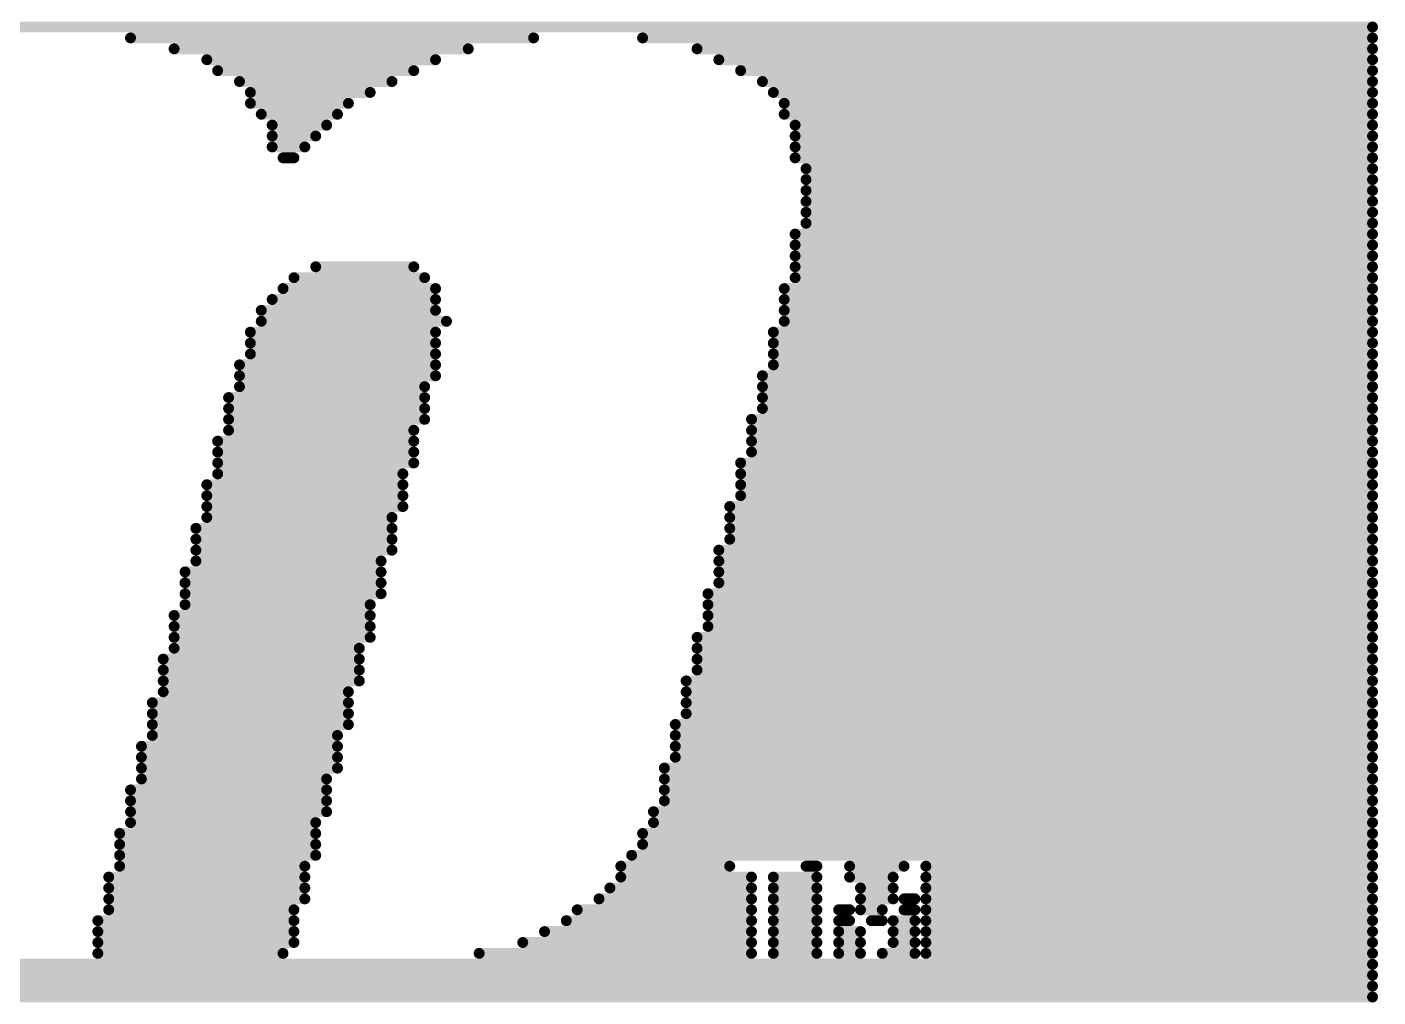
# Model space of a CAD drawing. Header units: millimetres. Extents: x 5 to 297, y 5 to 198.
# Drawn here: x 168.86 to 175.16, y 30.18 to 34.7 of the extents above; entities that cross this region are included whole.
import ezdxf

# ---------------------------------------------------------------- set-up
doc = ezdxf.new("R2010")
doc.units = ezdxf.units.MM
doc.layers.add('Mechanical16', color=56, linetype='Continuous')

msp = doc.modelspace()

# ---------------------------------------------------------------- linework, layer by layer
at = {"layer": 'Mechanical16', "const_width": 0.0508}
for points in [[(158.0134, 34.6964), (175.133, 34.6964)], [(169.3418, 34.6456), (171.2214, 34.6456)], [(171.7294, 34.6456), (175.133, 34.6456)], [(169.545, 34.5948), (170.9166, 34.5948)], [(171.9834, 34.5948), (175.133, 34.5948)], [(169.6974, 34.544), (170.7642, 34.544)], [(172.085, 34.544), (175.133, 34.544)], [(169.7482, 34.4932), (170.6626, 34.4932)], [(169.8498, 34.4424), (170.561, 34.4424)], [(172.1866, 34.4932), (175.133, 34.4932)], [(172.2882, 34.4424), (175.133, 34.4424)], [(169.9006, 34.3916), (170.4594, 34.3916)], [(172.339, 34.3916), (175.133, 34.3916)], [(169.9006, 34.3408), (170.3578, 34.3408)], [(172.3898, 34.3408), (175.133, 34.3408)], [(169.9514, 34.29), (170.307, 34.29)], [(172.3898, 34.29), (175.133, 34.29)], [(170.0022, 34.2392), (170.2562, 34.2392)], [(170.0022, 34.1884), (170.2054, 34.1884)], [(172.4406, 34.2392), (175.133, 34.2392)], [(172.4406, 34.1884), (175.133, 34.1884)], [(170.0022, 34.1376), (170.1546, 34.1376)], [(172.4406, 34.1376), (175.133, 34.1376)], [(170.053, 34.0868), (170.1038, 34.0868)], [(172.4406, 34.0868), (175.133, 34.0868)], [(172.4914, 34.036), (175.133, 34.036)], [(172.4914, 33.9852), (175.133, 33.9852)], [(172.4914, 33.9344), (175.133, 33.9344)], [(172.4914, 33.8836), (175.133, 33.8836)], [(172.4914, 33.8328), (175.133, 33.8328)], [(172.4914, 33.782), (175.133, 33.782)], [(172.4406, 33.7312), (175.133, 33.7312)], [(172.4406, 33.6804), (175.133, 33.6804)], [(172.4406, 33.6296), (175.133, 33.6296)], [(170.2054, 33.5788), (170.6626, 33.5788)], [(172.4406, 33.5788), (175.133, 33.5788)], [(170.1038, 33.528), (170.7134, 33.528)], [(172.4406, 33.528), (175.133, 33.528)], [(170.0022, 33.4264), (170.7642, 33.4264)], [(170.053, 33.4772), (170.7642, 33.4772)], [(172.3898, 33.4772), (175.133, 33.4772)], [(172.3898, 33.4264), (175.133, 33.4264)], [(169.9514, 33.3756), (170.7642, 33.3756)], [(172.3898, 33.3756), (175.133, 33.3756)], [(169.9514, 33.3248), (170.815, 33.3248)], [(172.3898, 33.3248), (175.133, 33.3248)], [(169.9006, 33.274), (170.7642, 33.274)], [(172.339, 33.274), (175.133, 33.274)], [(169.9006, 33.2232), (170.7642, 33.2232)], [(169.9006, 33.1724), (170.7642, 33.1724)], [(172.339, 33.2232), (175.133, 33.2232)], [(172.339, 33.1724), (175.133, 33.1724)], [(169.8498, 33.1216), (170.7642, 33.1216)], [(172.339, 33.1216), (175.133, 33.1216)], [(169.8498, 33.0708), (170.7642, 33.0708)], [(172.2882, 33.0708), (175.133, 33.0708)], [(169.8498, 33.02), (170.7134, 33.02)], [(172.2882, 33.02), (175.133, 33.02)], [(169.799, 32.9692), (170.7134, 32.9692)], [(172.2882, 32.9692), (175.133, 32.9692)], [(169.799, 32.9184), (170.7134, 32.9184)], [(169.799, 32.8676), (170.7134, 32.8676)], [(172.2374, 32.8676), (175.133, 32.8676)], [(172.2882, 32.9184), (175.133, 32.9184)], [(169.799, 32.8168), (170.6626, 32.8168)], [(172.2374, 32.8168), (175.133, 32.8168)], [(169.7482, 32.766), (170.6626, 32.766)], [(172.2374, 32.766), (175.133, 32.766)], [(169.7482, 32.7152), (170.6626, 32.7152)], [(172.2374, 32.7152), (175.133, 32.7152)], [(169.7482, 32.6644), (170.6626, 32.6644)], [(169.7482, 32.6136), (170.6118, 32.6136)], [(172.1866, 32.6644), (175.133, 32.6644)], [(172.1866, 32.6136), (175.133, 32.6136)], [(169.6974, 32.5628), (170.6118, 32.5628)], [(172.1866, 32.5628), (175.133, 32.5628)], [(169.6974, 32.512), (170.6118, 32.512)], [(172.1866, 32.512), (175.133, 32.512)], [(169.6974, 32.4612), (170.6118, 32.4612)], [(172.1358, 32.4612), (175.133, 32.4612)], [(169.6466, 32.3596), (170.561, 32.3596)], [(169.6974, 32.4104), (170.561, 32.4104)], [(172.1358, 32.4104), (175.133, 32.4104)], [(172.1358, 32.3596), (175.133, 32.3596)], [(169.6466, 32.3088), (170.561, 32.3088)], [(172.1358, 32.3088), (175.133, 32.3088)], [(169.6466, 32.258), (170.561, 32.258)], [(172.085, 32.258), (175.133, 32.258)], [(169.6466, 32.2072), (170.5102, 32.2072)], [(172.085, 32.2072), (175.133, 32.2072)], [(169.5958, 32.1564), (170.5102, 32.1564)], [(169.5958, 32.1056), (170.5102, 32.1056)], [(172.085, 32.1564), (175.133, 32.1564)], [(172.085, 32.1056), (175.133, 32.1056)], [(169.5958, 32.0548), (170.5102, 32.0548)], [(172.0342, 32.0548), (175.133, 32.0548)], [(169.5958, 32.004), (170.4594, 32.004)], [(172.0342, 32.004), (175.133, 32.004)], [(169.545, 31.9532), (170.4594, 31.9532)], [(172.0342, 31.9532), (175.133, 31.9532)], [(169.545, 31.9024), (170.4594, 31.9024)], [(169.545, 31.8516), (170.4594, 31.8516)], [(171.9834, 31.8516), (175.133, 31.8516)], [(172.0342, 31.9024), (175.133, 31.9024)], [(169.545, 31.8008), (170.4086, 31.8008)], [(171.9834, 31.8008), (175.133, 31.8008)], [(169.4942, 31.75), (170.4086, 31.75)], [(171.9834, 31.75), (175.133, 31.75)], [(169.4942, 31.6992), (170.4086, 31.6992)], [(171.9834, 31.6992), (175.133, 31.6992)], [(169.4942, 31.6484), (170.4086, 31.6484)], [(169.4942, 31.5976), (170.3578, 31.5976)], [(171.9326, 31.6484), (175.133, 31.6484)], [(171.9326, 31.5976), (175.133, 31.5976)], [(169.4434, 31.5468), (170.3578, 31.5468)], [(171.9326, 31.5468), (175.133, 31.5468)], [(169.4434, 31.496), (170.3578, 31.496)], [(171.9326, 31.496), (175.133, 31.496)], [(169.4434, 31.4452), (170.3578, 31.4452)], [(171.8818, 31.4452), (175.133, 31.4452)], [(169.4434, 31.3944), (170.307, 31.3944)], [(171.8818, 31.3944), (175.133, 31.3944)], [(169.3926, 31.3436), (170.307, 31.3436)], [(169.3926, 31.2928), (170.307, 31.2928)], [(171.8818, 31.3436), (175.133, 31.3436)], [(171.8818, 31.2928), (175.133, 31.2928)], [(169.3926, 31.242), (170.307, 31.242)], [(171.831, 31.242), (175.133, 31.242)], [(169.3926, 31.1912), (170.2562, 31.1912)], [(171.831, 31.1912), (175.133, 31.1912)], [(169.3418, 31.1404), (170.2562, 31.1404)], [(171.831, 31.1404), (175.133, 31.1404)], [(169.3418, 31.0896), (170.2562, 31.0896)], [(169.3418, 31.0388), (170.2562, 31.0388)], [(171.7802, 31.0388), (175.133, 31.0388)], [(171.831, 31.0896), (175.133, 31.0896)], [(169.3418, 30.988), (170.2054, 30.988)], [(171.7802, 30.988), (175.133, 30.988)], [(169.291, 30.9372), (170.2054, 30.9372)], [(171.7294, 30.9372), (175.133, 30.9372)], [(169.291, 30.8864), (170.2054, 30.8864)], [(171.7294, 30.8864), (175.133, 30.8864)], [(169.291, 30.8356), (170.2054, 30.8356)], [(169.291, 30.7848), (170.1546, 30.7848)], [(171.6278, 30.7848), (172.1358, 30.7848)], [(171.6786, 30.8356), (175.133, 30.8356)], [(172.4914, 30.7848), (172.5422, 30.7848)], [(172.6946, 30.7848), (172.9486, 30.7848)], [(173.0502, 30.7848), (175.133, 30.7848)], [(169.2402, 30.734), (170.1546, 30.734)], [(171.6278, 30.734), (172.2374, 30.734)], [(172.339, 30.734), (172.5422, 30.734)], [(172.6946, 30.734), (172.8978, 30.734)], [(173.0502, 30.734), (175.133, 30.734)], [(169.2402, 30.6832), (170.1546, 30.6832)], [(171.577, 30.6832), (172.2374, 30.6832)], [(172.339, 30.6832), (172.5422, 30.6832)], [(172.7454, 30.6832), (172.8978, 30.6832)], [(173.0502, 30.6832), (175.133, 30.6832)], [(169.2402, 30.6324), (170.1546, 30.6324)], [(171.5262, 30.6324), (172.2374, 30.6324)], [(172.339, 30.6324), (172.5422, 30.6324)], [(172.7454, 30.6324), (172.8978, 30.6324)], [(172.9486, 30.6324), (172.9994, 30.6324)], [(173.0502, 30.6324), (175.133, 30.6324)], [(169.1894, 30.5308), (170.1038, 30.5308)], [(169.2402, 30.5816), (170.1038, 30.5816)], [(171.3738, 30.5308), (172.2374, 30.5308)], [(171.4246, 30.5816), (172.2374, 30.5816)], [(172.339, 30.5816), (172.5422, 30.5816)], [(172.339, 30.5308), (172.5422, 30.5308)], [(172.6438, 30.5816), (172.6946, 30.5816)], [(172.6438, 30.5308), (172.6946, 30.5308)], [(172.7454, 30.5816), (172.847, 30.5816)], [(172.7962, 30.5308), (172.847, 30.5308)], [(172.8978, 30.5308), (172.9994, 30.5308)], [(172.9486, 30.5816), (172.9994, 30.5816)], [(173.0502, 30.5816), (175.133, 30.5816)], [(173.0502, 30.5308), (175.133, 30.5308)], [(169.1894, 30.48), (170.1038, 30.48)], [(171.2722, 30.48), (172.2374, 30.48)], [(172.339, 30.48), (172.5422, 30.48)], [(172.6438, 30.48), (172.7454, 30.48)], [(172.8978, 30.48), (172.9994, 30.48)], [(173.0502, 30.48), (175.133, 30.48)], [(169.1894, 30.4292), (170.1038, 30.4292)], [(171.1706, 30.4292), (172.2374, 30.4292)], [(172.339, 30.4292), (172.5422, 30.4292)], [(172.6438, 30.4292), (172.7454, 30.4292)], [(172.8978, 30.4292), (172.9994, 30.4292)], [(173.0502, 30.4292), (175.133, 30.4292)], [(169.1894, 30.3784), (170.053, 30.3784)], [(170.9674, 30.3784), (172.2374, 30.3784)], [(172.339, 30.3784), (172.5422, 30.3784)], [(172.6438, 30.3784), (172.7454, 30.3784)], [(172.847, 30.3784), (172.9994, 30.3784)], [(173.0502, 30.3784), (175.133, 30.3784)], [(161.925, 30.2768), (175.133, 30.2768)], [(162.179, 30.3276), (175.133, 30.3276)], [(145.161, 30.226), (175.133, 30.226)], [(145.161, 30.1752), (175.133, 30.1752)]]:
    msp.add_lwpolyline(points, dxfattribs=at)
at = {"layer": 'Mechanical16', "const_width": 0.0254}
for points in [[(175.1203, 34.6964, 1), (175.1457, 34.6964, 1)], [(169.3291, 34.6456, 1), (169.3545, 34.6456, 1)], [(171.2087, 34.6456, 1), (171.2341, 34.6456, 1)], [(171.7167, 34.6456, 1), (171.7421, 34.6456, 1)], [(175.1203, 34.6456, 1), (175.1457, 34.6456, 1)], [(169.5323, 34.5948, 1), (169.5577, 34.5948, 1)], [(170.9039, 34.5948, 1), (170.9293, 34.5948, 1)], [(171.9707, 34.5948, 1), (171.9961, 34.5948, 1)], [(175.1203, 34.5948, 1), (175.1457, 34.5948, 1)], [(169.6847, 34.544, 1), (169.7101, 34.544, 1)], [(170.7515, 34.544, 1), (170.7769, 34.544, 1)], [(172.0723, 34.544, 1), (172.0977, 34.544, 1)], [(175.1203, 34.544, 1), (175.1457, 34.544, 1)], [(169.7355, 34.4932, 1), (169.7609, 34.4932, 1)], [(169.8371, 34.4424, 1), (169.8625, 34.4424, 1)], [(170.5483, 34.4424, 1), (170.5737, 34.4424, 1)], [(170.6499, 34.4932, 1), (170.6753, 34.4932, 1)], [(172.1739, 34.4932, 1), (172.1993, 34.4932, 1)], [(172.2755, 34.4424, 1), (172.3009, 34.4424, 1)], [(175.1203, 34.4932, 1), (175.1457, 34.4932, 1)], [(175.1203, 34.4424, 1), (175.1457, 34.4424, 1)], [(169.8879, 34.3916, 1), (169.9133, 34.3916, 1)], [(170.4467, 34.3916, 1), (170.4721, 34.3916, 1)], [(172.3263, 34.3916, 1), (172.3517, 34.3916, 1)], [(175.1203, 34.3916, 1), (175.1457, 34.3916, 1)], [(169.8879, 34.3408, 1), (169.9133, 34.3408, 1)], [(170.3451, 34.3408, 1), (170.3705, 34.3408, 1)], [(172.3771, 34.3408, 1), (172.4025, 34.3408, 1)], [(175.1203, 34.3408, 1), (175.1457, 34.3408, 1)], [(169.9387, 34.29, 1), (169.9641, 34.29, 1)], [(170.2943, 34.29, 1), (170.3197, 34.29, 1)], [(172.3771, 34.29, 1), (172.4025, 34.29, 1)], [(175.1203, 34.29, 1), (175.1457, 34.29, 1)], [(169.9895, 34.2392, 1), (170.0149, 34.2392, 1)], [(169.9895, 34.1884, 1), (170.0149, 34.1884, 1)], [(170.1927, 34.1884, 1), (170.2181, 34.1884, 1)], [(170.2435, 34.2392, 1), (170.2689, 34.2392, 1)], [(172.4279, 34.2392, 1), (172.4533, 34.2392, 1)], [(172.4279, 34.1884, 1), (172.4533, 34.1884, 1)], [(175.1203, 34.2392, 1), (175.1457, 34.2392, 1)], [(175.1203, 34.1884, 1), (175.1457, 34.1884, 1)], [(169.9895, 34.1376, 1), (170.0149, 34.1376, 1)], [(170.1419, 34.1376, 1), (170.1673, 34.1376, 1)], [(172.4279, 34.1376, 1), (172.4533, 34.1376, 1)], [(175.1203, 34.1376, 1), (175.1457, 34.1376, 1)], [(170.0403, 34.0868, 1), (170.0657, 34.0868, 1)], [(170.0911, 34.0868, 1), (170.1165, 34.0868, 1)], [(172.4279, 34.0868, 1), (172.4533, 34.0868, 1)], [(175.1203, 34.0868, 1), (175.1457, 34.0868, 1)], [(172.4787, 34.036, 1), (172.5041, 34.036, 1)], [(175.1203, 34.036, 1), (175.1457, 34.036, 1)], [(172.4787, 33.9852, 1), (172.5041, 33.9852, 1)], [(172.4787, 33.9344, 1), (172.5041, 33.9344, 1)], [(175.1203, 33.9852, 1), (175.1457, 33.9852, 1)], [(175.1203, 33.9344, 1), (175.1457, 33.9344, 1)], [(172.4787, 33.8836, 1), (172.5041, 33.8836, 1)], [(175.1203, 33.8836, 1), (175.1457, 33.8836, 1)], [(172.4787, 33.8328, 1), (172.5041, 33.8328, 1)], [(175.1203, 33.8328, 1), (175.1457, 33.8328, 1)], [(172.4787, 33.782, 1), (172.5041, 33.782, 1)], [(175.1203, 33.782, 1), (175.1457, 33.782, 1)], [(172.4279, 33.7312, 1), (172.4533, 33.7312, 1)], [(172.4279, 33.6804, 1), (172.4533, 33.6804, 1)], [(175.1203, 33.7312, 1), (175.1457, 33.7312, 1)], [(175.1203, 33.6804, 1), (175.1457, 33.6804, 1)], [(172.4279, 33.6296, 1), (172.4533, 33.6296, 1)], [(175.1203, 33.6296, 1), (175.1457, 33.6296, 1)], [(170.1927, 33.5788, 1), (170.2181, 33.5788, 1)], [(170.6499, 33.5788, 1), (170.6753, 33.5788, 1)], [(172.4279, 33.5788, 1), (172.4533, 33.5788, 1)], [(175.1203, 33.5788, 1), (175.1457, 33.5788, 1)], [(170.0911, 33.528, 1), (170.1165, 33.528, 1)], [(170.7007, 33.528, 1), (170.7261, 33.528, 1)], [(172.4279, 33.528, 1), (172.4533, 33.528, 1)], [(175.1203, 33.528, 1), (175.1457, 33.528, 1)], [(169.9895, 33.4264, 1), (170.0149, 33.4264, 1)], [(170.0403, 33.4772, 1), (170.0657, 33.4772, 1)], [(170.7515, 33.4772, 1), (170.7769, 33.4772, 1)], [(170.7515, 33.4264, 1), (170.7769, 33.4264, 1)], [(172.3771, 33.4772, 1), (172.4025, 33.4772, 1)], [(172.3771, 33.4264, 1), (172.4025, 33.4264, 1)], [(175.1203, 33.4772, 1), (175.1457, 33.4772, 1)], [(175.1203, 33.4264, 1), (175.1457, 33.4264, 1)], [(169.9387, 33.3756, 1), (169.9641, 33.3756, 1)], [(170.7515, 33.3756, 1), (170.7769, 33.3756, 1)], [(172.3771, 33.3756, 1), (172.4025, 33.3756, 1)], [(175.1203, 33.3756, 1), (175.1457, 33.3756, 1)], [(169.9387, 33.3248, 1), (169.9641, 33.3248, 1)], [(170.8023, 33.3248, 1), (170.8277, 33.3248, 1)], [(172.3771, 33.3248, 1), (172.4025, 33.3248, 1)], [(175.1203, 33.3248, 1), (175.1457, 33.3248, 1)], [(169.8879, 33.274, 1), (169.9133, 33.274, 1)], [(170.7515, 33.274, 1), (170.7769, 33.274, 1)], [(172.3263, 33.274, 1), (172.3517, 33.274, 1)], [(175.1203, 33.274, 1), (175.1457, 33.274, 1)], [(169.8879, 33.2232, 1), (169.9133, 33.2232, 1)], [(169.8879, 33.1724, 1), (169.9133, 33.1724, 1)], [(170.7515, 33.2232, 1), (170.7769, 33.2232, 1)], [(170.7515, 33.1724, 1), (170.7769, 33.1724, 1)], [(172.3263, 33.2232, 1), (172.3517, 33.2232, 1)], [(172.3263, 33.1724, 1), (172.3517, 33.1724, 1)], [(175.1203, 33.2232, 1), (175.1457, 33.2232, 1)], [(175.1203, 33.1724, 1), (175.1457, 33.1724, 1)], [(169.8371, 33.1216, 1), (169.8625, 33.1216, 1)], [(170.7515, 33.1216, 1), (170.7769, 33.1216, 1)], [(172.3263, 33.1216, 1), (172.3517, 33.1216, 1)], [(175.1203, 33.1216, 1), (175.1457, 33.1216, 1)], [(169.8371, 33.0708, 1), (169.8625, 33.0708, 1)], [(170.7515, 33.0708, 1), (170.7769, 33.0708, 1)], [(172.2755, 33.0708, 1), (172.3009, 33.0708, 1)], [(175.1203, 33.0708, 1), (175.1457, 33.0708, 1)], [(169.8371, 33.02, 1), (169.8625, 33.02, 1)], [(170.7007, 33.02, 1), (170.7261, 33.02, 1)], [(172.2755, 33.02, 1), (172.3009, 33.02, 1)], [(175.1203, 33.02, 1), (175.1457, 33.02, 1)], [(169.7863, 32.9692, 1), (169.8117, 32.9692, 1)], [(170.7007, 32.9692, 1), (170.7261, 32.9692, 1)], [(172.2755, 32.9692, 1), (172.3009, 32.9692, 1)], [(175.1203, 32.9692, 1), (175.1457, 32.9692, 1)], [(169.7863, 32.9184, 1), (169.8117, 32.9184, 1)], [(169.7863, 32.8676, 1), (169.8117, 32.8676, 1)], [(170.7007, 32.9184, 1), (170.7261, 32.9184, 1)], [(170.7007, 32.8676, 1), (170.7261, 32.8676, 1)], [(172.2247, 32.8676, 1), (172.2501, 32.8676, 1)], [(172.2755, 32.9184, 1), (172.3009, 32.9184, 1)], [(175.1203, 32.9184, 1), (175.1457, 32.9184, 1)], [(175.1203, 32.8676, 1), (175.1457, 32.8676, 1)], [(169.7863, 32.8168, 1), (169.8117, 32.8168, 1)], [(170.6499, 32.8168, 1), (170.6753, 32.8168, 1)], [(172.2247, 32.8168, 1), (172.2501, 32.8168, 1)], [(175.1203, 32.8168, 1), (175.1457, 32.8168, 1)], [(169.7355, 32.766, 1), (169.7609, 32.766, 1)], [(170.6499, 32.766, 1), (170.6753, 32.766, 1)], [(172.2247, 32.766, 1), (172.2501, 32.766, 1)], [(175.1203, 32.766, 1), (175.1457, 32.766, 1)], [(169.7355, 32.7152, 1), (169.7609, 32.7152, 1)], [(170.6499, 32.7152, 1), (170.6753, 32.7152, 1)], [(172.2247, 32.7152, 1), (172.2501, 32.7152, 1)], [(175.1203, 32.7152, 1), (175.1457, 32.7152, 1)], [(169.7355, 32.6644, 1), (169.7609, 32.6644, 1)], [(169.7355, 32.6136, 1), (169.7609, 32.6136, 1)], [(170.5991, 32.6136, 1), (170.6245, 32.6136, 1)], [(170.6499, 32.6644, 1), (170.6753, 32.6644, 1)], [(172.1739, 32.6644, 1), (172.1993, 32.6644, 1)], [(172.1739, 32.6136, 1), (172.1993, 32.6136, 1)], [(175.1203, 32.6644, 1), (175.1457, 32.6644, 1)], [(175.1203, 32.6136, 1), (175.1457, 32.6136, 1)], [(169.6847, 32.5628, 1), (169.7101, 32.5628, 1)], [(170.5991, 32.5628, 1), (170.6245, 32.5628, 1)], [(172.1739, 32.5628, 1), (172.1993, 32.5628, 1)], [(175.1203, 32.5628, 1), (175.1457, 32.5628, 1)], [(169.6847, 32.512, 1), (169.7101, 32.512, 1)], [(170.5991, 32.512, 1), (170.6245, 32.512, 1)], [(172.1739, 32.512, 1), (172.1993, 32.512, 1)], [(175.1203, 32.512, 1), (175.1457, 32.512, 1)], [(169.6847, 32.4612, 1), (169.7101, 32.4612, 1)], [(170.5991, 32.4612, 1), (170.6245, 32.4612, 1)], [(172.1231, 32.4612, 1), (172.1485, 32.4612, 1)], [(175.1203, 32.4612, 1), (175.1457, 32.4612, 1)], [(169.6339, 32.3596, 1), (169.6593, 32.3596, 1)], [(169.6847, 32.4104, 1), (169.7101, 32.4104, 1)], [(170.5483, 32.4104, 1), (170.5737, 32.4104, 1)], [(170.5483, 32.3596, 1), (170.5737, 32.3596, 1)], [(172.1231, 32.4104, 1), (172.1485, 32.4104, 1)], [(172.1231, 32.3596, 1), (172.1485, 32.3596, 1)], [(175.1203, 32.4104, 1), (175.1457, 32.4104, 1)], [(175.1203, 32.3596, 1), (175.1457, 32.3596, 1)], [(169.6339, 32.3088, 1), (169.6593, 32.3088, 1)], [(170.5483, 32.3088, 1), (170.5737, 32.3088, 1)], [(172.1231, 32.3088, 1), (172.1485, 32.3088, 1)], [(175.1203, 32.3088, 1), (175.1457, 32.3088, 1)], [(169.6339, 32.258, 1), (169.6593, 32.258, 1)], [(170.5483, 32.258, 1), (170.5737, 32.258, 1)], [(172.0723, 32.258, 1), (172.0977, 32.258, 1)], [(175.1203, 32.258, 1), (175.1457, 32.258, 1)], [(169.6339, 32.2072, 1), (169.6593, 32.2072, 1)], [(170.4975, 32.2072, 1), (170.5229, 32.2072, 1)], [(172.0723, 32.2072, 1), (172.0977, 32.2072, 1)], [(175.1203, 32.2072, 1), (175.1457, 32.2072, 1)], [(169.5831, 32.1564, 1), (169.6085, 32.1564, 1)], [(169.5831, 32.1056, 1), (169.6085, 32.1056, 1)], [(170.4975, 32.1564, 1), (170.5229, 32.1564, 1)], [(170.4975, 32.1056, 1), (170.5229, 32.1056, 1)], [(172.0723, 32.1564, 1), (172.0977, 32.1564, 1)], [(172.0723, 32.1056, 1), (172.0977, 32.1056, 1)], [(175.1203, 32.1564, 1), (175.1457, 32.1564, 1)], [(175.1203, 32.1056, 1), (175.1457, 32.1056, 1)], [(169.5831, 32.0548, 1), (169.6085, 32.0548, 1)], [(170.4975, 32.0548, 1), (170.5229, 32.0548, 1)], [(172.0215, 32.0548, 1), (172.0469, 32.0548, 1)], [(175.1203, 32.0548, 1), (175.1457, 32.0548, 1)], [(169.5831, 32.004, 1), (169.6085, 32.004, 1)], [(170.4467, 32.004, 1), (170.4721, 32.004, 1)], [(172.0215, 32.004, 1), (172.0469, 32.004, 1)], [(175.1203, 32.004, 1), (175.1457, 32.004, 1)], [(169.5323, 31.9532, 1), (169.5577, 31.9532, 1)], [(170.4467, 31.9532, 1), (170.4721, 31.9532, 1)], [(172.0215, 31.9532, 1), (172.0469, 31.9532, 1)], [(175.1203, 31.9532, 1), (175.1457, 31.9532, 1)], [(169.5323, 31.9024, 1), (169.5577, 31.9024, 1)], [(169.5323, 31.8516, 1), (169.5577, 31.8516, 1)], [(170.4467, 31.9024, 1), (170.4721, 31.9024, 1)], [(170.4467, 31.8516, 1), (170.4721, 31.8516, 1)], [(171.9707, 31.8516, 1), (171.9961, 31.8516, 1)], [(172.0215, 31.9024, 1), (172.0469, 31.9024, 1)], [(175.1203, 31.9024, 1), (175.1457, 31.9024, 1)], [(175.1203, 31.8516, 1), (175.1457, 31.8516, 1)], [(169.5323, 31.8008, 1), (169.5577, 31.8008, 1)], [(170.3959, 31.8008, 1), (170.4213, 31.8008, 1)], [(171.9707, 31.8008, 1), (171.9961, 31.8008, 1)], [(175.1203, 31.8008, 1), (175.1457, 31.8008, 1)], [(169.4815, 31.75, 1), (169.5069, 31.75, 1)], [(170.3959, 31.75, 1), (170.4213, 31.75, 1)], [(171.9707, 31.75, 1), (171.9961, 31.75, 1)], [(175.1203, 31.75, 1), (175.1457, 31.75, 1)], [(169.4815, 31.6992, 1), (169.5069, 31.6992, 1)], [(170.3959, 31.6992, 1), (170.4213, 31.6992, 1)], [(171.9707, 31.6992, 1), (171.9961, 31.6992, 1)], [(175.1203, 31.6992, 1), (175.1457, 31.6992, 1)], [(169.4815, 31.6484, 1), (169.5069, 31.6484, 1)], [(169.4815, 31.5976, 1), (169.5069, 31.5976, 1)], [(170.3451, 31.5976, 1), (170.3705, 31.5976, 1)], [(170.3959, 31.6484, 1), (170.4213, 31.6484, 1)], [(171.9199, 31.6484, 1), (171.9453, 31.6484, 1)], [(171.9199, 31.5976, 1), (171.9453, 31.5976, 1)], [(175.1203, 31.6484, 1), (175.1457, 31.6484, 1)], [(175.1203, 31.5976, 1), (175.1457, 31.5976, 1)], [(169.4307, 31.5468, 1), (169.4561, 31.5468, 1)], [(170.3451, 31.5468, 1), (170.3705, 31.5468, 1)], [(171.9199, 31.5468, 1), (171.9453, 31.5468, 1)], [(175.1203, 31.5468, 1), (175.1457, 31.5468, 1)], [(169.4307, 31.496, 1), (169.4561, 31.496, 1)], [(170.3451, 31.496, 1), (170.3705, 31.496, 1)], [(171.9199, 31.496, 1), (171.9453, 31.496, 1)], [(175.1203, 31.496, 1), (175.1457, 31.496, 1)], [(169.4307, 31.4452, 1), (169.4561, 31.4452, 1)], [(170.3451, 31.4452, 1), (170.3705, 31.4452, 1)], [(171.8691, 31.4452, 1), (171.8945, 31.4452, 1)], [(175.1203, 31.4452, 1), (175.1457, 31.4452, 1)], [(169.4307, 31.3944, 1), (169.4561, 31.3944, 1)], [(170.2943, 31.3944, 1), (170.3197, 31.3944, 1)], [(171.8691, 31.3944, 1), (171.8945, 31.3944, 1)], [(175.1203, 31.3944, 1), (175.1457, 31.3944, 1)], [(169.3799, 31.3436, 1), (169.4053, 31.3436, 1)], [(169.3799, 31.2928, 1), (169.4053, 31.2928, 1)], [(170.2943, 31.3436, 1), (170.3197, 31.3436, 1)], [(170.2943, 31.2928, 1), (170.3197, 31.2928, 1)], [(171.8691, 31.3436, 1), (171.8945, 31.3436, 1)], [(171.8691, 31.2928, 1), (171.8945, 31.2928, 1)], [(175.1203, 31.3436, 1), (175.1457, 31.3436, 1)], [(175.1203, 31.2928, 1), (175.1457, 31.2928, 1)], [(169.3799, 31.242, 1), (169.4053, 31.242, 1)], [(170.2943, 31.242, 1), (170.3197, 31.242, 1)], [(171.8183, 31.242, 1), (171.8437, 31.242, 1)], [(175.1203, 31.242, 1), (175.1457, 31.242, 1)], [(169.3799, 31.1912, 1), (169.4053, 31.1912, 1)], [(170.2435, 31.1912, 1), (170.2689, 31.1912, 1)], [(171.8183, 31.1912, 1), (171.8437, 31.1912, 1)], [(175.1203, 31.1912, 1), (175.1457, 31.1912, 1)], [(169.3291, 31.1404, 1), (169.3545, 31.1404, 1)], [(170.2435, 31.1404, 1), (170.2689, 31.1404, 1)], [(171.8183, 31.1404, 1), (171.8437, 31.1404, 1)], [(175.1203, 31.1404, 1), (175.1457, 31.1404, 1)], [(169.3291, 31.0896, 1), (169.3545, 31.0896, 1)], [(169.3291, 31.0388, 1), (169.3545, 31.0388, 1)], [(170.2435, 31.0896, 1), (170.2689, 31.0896, 1)], [(170.2435, 31.0388, 1), (170.2689, 31.0388, 1)], [(171.7675, 31.0388, 1), (171.7929, 31.0388, 1)], [(171.8183, 31.0896, 1), (171.8437, 31.0896, 1)], [(175.1203, 31.0896, 1), (175.1457, 31.0896, 1)], [(175.1203, 31.0388, 1), (175.1457, 31.0388, 1)], [(169.3291, 30.988, 1), (169.3545, 30.988, 1)], [(170.1927, 30.988, 1), (170.2181, 30.988, 1)], [(171.7675, 30.988, 1), (171.7929, 30.988, 1)], [(175.1203, 30.988, 1), (175.1457, 30.988, 1)], [(169.2783, 30.9372, 1), (169.3037, 30.9372, 1)], [(170.1927, 30.9372, 1), (170.2181, 30.9372, 1)], [(171.7167, 30.9372, 1), (171.7421, 30.9372, 1)], [(175.1203, 30.9372, 1), (175.1457, 30.9372, 1)], [(169.2783, 30.8864, 1), (169.3037, 30.8864, 1)], [(170.1927, 30.8864, 1), (170.2181, 30.8864, 1)], [(171.7167, 30.8864, 1), (171.7421, 30.8864, 1)], [(175.1203, 30.8864, 1), (175.1457, 30.8864, 1)], [(169.2783, 30.8356, 1), (169.3037, 30.8356, 1)], [(169.2783, 30.7848, 1), (169.3037, 30.7848, 1)], [(170.1419, 30.7848, 1), (170.1673, 30.7848, 1)], [(170.1927, 30.8356, 1), (170.2181, 30.8356, 1)], [(171.6151, 30.7848, 1), (171.6405, 30.7848, 1)], [(171.6659, 30.8356, 1), (171.6913, 30.8356, 1)], [(172.1231, 30.7848, 1), (172.1485, 30.7848, 1)], [(172.4787, 30.7848, 1), (172.5041, 30.7848, 1)], [(172.5295, 30.7848, 1), (172.5549, 30.7848, 1)], [(172.6819, 30.7848, 1), (172.7073, 30.7848, 1)], [(172.9359, 30.7848, 1), (172.9613, 30.7848, 1)], [(173.0375, 30.7848, 1), (173.0629, 30.7848, 1)], [(175.1203, 30.8356, 1), (175.1457, 30.8356, 1)], [(175.1203, 30.7848, 1), (175.1457, 30.7848, 1)], [(169.2275, 30.734, 1), (169.2529, 30.734, 1)], [(170.1419, 30.734, 1), (170.1673, 30.734, 1)], [(171.6151, 30.734, 1), (171.6405, 30.734, 1)], [(172.2247, 30.734, 1), (172.2501, 30.734, 1)], [(172.3263, 30.734, 1), (172.3517, 30.734, 1)], [(172.5295, 30.734, 1), (172.5549, 30.734, 1)], [(172.6819, 30.734, 1), (172.7073, 30.734, 1)], [(172.8851, 30.734, 1), (172.9105, 30.734, 1)], [(173.0375, 30.734, 1), (173.0629, 30.734, 1)], [(175.1203, 30.734, 1), (175.1457, 30.734, 1)], [(169.2275, 30.6832, 1), (169.2529, 30.6832, 1)], [(170.1419, 30.6832, 1), (170.1673, 30.6832, 1)], [(171.5643, 30.6832, 1), (171.5897, 30.6832, 1)], [(172.2247, 30.6832, 1), (172.2501, 30.6832, 1)], [(172.3263, 30.6832, 1), (172.3517, 30.6832, 1)], [(172.5295, 30.6832, 1), (172.5549, 30.6832, 1)], [(172.7327, 30.6832, 1), (172.7581, 30.6832, 1)], [(172.8851, 30.6832, 1), (172.9105, 30.6832, 1)], [(173.0375, 30.6832, 1), (173.0629, 30.6832, 1)], [(175.1203, 30.6832, 1), (175.1457, 30.6832, 1)], [(169.2275, 30.6324, 1), (169.2529, 30.6324, 1)], [(170.1419, 30.6324, 1), (170.1673, 30.6324, 1)], [(171.5135, 30.6324, 1), (171.5389, 30.6324, 1)], [(172.2247, 30.6324, 1), (172.2501, 30.6324, 1)], [(172.3263, 30.6324, 1), (172.3517, 30.6324, 1)], [(172.5295, 30.6324, 1), (172.5549, 30.6324, 1)], [(172.7327, 30.6324, 1), (172.7581, 30.6324, 1)], [(172.8851, 30.6324, 1), (172.9105, 30.6324, 1)], [(172.9359, 30.6324, 1), (172.9613, 30.6324, 1)], [(172.9867, 30.6324, 1), (173.0121, 30.6324, 1)], [(173.0375, 30.6324, 1), (173.0629, 30.6324, 1)], [(175.1203, 30.6324, 1), (175.1457, 30.6324, 1)], [(169.1767, 30.5308, 1), (169.2021, 30.5308, 1)], [(169.2275, 30.5816, 1), (169.2529, 30.5816, 1)], [(170.0911, 30.5816, 1), (170.1165, 30.5816, 1)], [(170.0911, 30.5308, 1), (170.1165, 30.5308, 1)], [(171.3611, 30.5308, 1), (171.3865, 30.5308, 1)], [(171.4119, 30.5816, 1), (171.4373, 30.5816, 1)], [(172.2247, 30.5816, 1), (172.2501, 30.5816, 1)], [(172.2247, 30.5308, 1), (172.2501, 30.5308, 1)], [(172.3263, 30.5816, 1), (172.3517, 30.5816, 1)], [(172.3263, 30.5308, 1), (172.3517, 30.5308, 1)], [(172.5295, 30.5816, 1), (172.5549, 30.5816, 1)], [(172.5295, 30.5308, 1), (172.5549, 30.5308, 1)], [(172.6311, 30.5816, 1), (172.6565, 30.5816, 1)], [(172.6311, 30.5308, 1), (172.6565, 30.5308, 1)], [(172.6819, 30.5816, 1), (172.7073, 30.5816, 1)], [(172.6819, 30.5308, 1), (172.7073, 30.5308, 1)], [(172.7327, 30.5816, 1), (172.7581, 30.5816, 1)], [(172.7835, 30.5308, 1), (172.8089, 30.5308, 1)], [(172.8343, 30.5816, 1), (172.8597, 30.5816, 1)], [(172.8343, 30.5308, 1), (172.8597, 30.5308, 1)], [(172.8851, 30.5308, 1), (172.9105, 30.5308, 1)], [(172.9359, 30.5816, 1), (172.9613, 30.5816, 1)], [(172.9867, 30.5816, 1), (173.0121, 30.5816, 1)], [(172.9867, 30.5308, 1), (173.0121, 30.5308, 1)], [(173.0375, 30.5816, 1), (173.0629, 30.5816, 1)], [(173.0375, 30.5308, 1), (173.0629, 30.5308, 1)], [(175.1203, 30.5816, 1), (175.1457, 30.5816, 1)], [(175.1203, 30.5308, 1), (175.1457, 30.5308, 1)], [(169.1767, 30.48, 1), (169.2021, 30.48, 1)], [(170.0911, 30.48, 1), (170.1165, 30.48, 1)], [(171.2595, 30.48, 1), (171.2849, 30.48, 1)], [(172.2247, 30.48, 1), (172.2501, 30.48, 1)], [(172.3263, 30.48, 1), (172.3517, 30.48, 1)], [(172.5295, 30.48, 1), (172.5549, 30.48, 1)], [(172.6311, 30.48, 1), (172.6565, 30.48, 1)], [(172.7327, 30.48, 1), (172.7581, 30.48, 1)], [(172.8851, 30.48, 1), (172.9105, 30.48, 1)], [(172.9867, 30.48, 1), (173.0121, 30.48, 1)], [(173.0375, 30.48, 1), (173.0629, 30.48, 1)], [(175.1203, 30.48, 1), (175.1457, 30.48, 1)], [(169.1767, 30.4292, 1), (169.2021, 30.4292, 1)], [(170.0911, 30.4292, 1), (170.1165, 30.4292, 1)], [(171.1579, 30.4292, 1), (171.1833, 30.4292, 1)], [(172.2247, 30.4292, 1), (172.2501, 30.4292, 1)], [(172.3263, 30.4292, 1), (172.3517, 30.4292, 1)], [(172.5295, 30.4292, 1), (172.5549, 30.4292, 1)], [(172.6311, 30.4292, 1), (172.6565, 30.4292, 1)], [(172.7327, 30.4292, 1), (172.7581, 30.4292, 1)], [(172.8851, 30.4292, 1), (172.9105, 30.4292, 1)], [(172.9867, 30.4292, 1), (173.0121, 30.4292, 1)], [(173.0375, 30.4292, 1), (173.0629, 30.4292, 1)], [(175.1203, 30.4292, 1), (175.1457, 30.4292, 1)], [(169.1767, 30.3784, 1), (169.2021, 30.3784, 1)], [(170.0403, 30.3784, 1), (170.0657, 30.3784, 1)], [(170.9547, 30.3784, 1), (170.9801, 30.3784, 1)], [(172.2247, 30.3784, 1), (172.2501, 30.3784, 1)], [(172.3263, 30.3784, 1), (172.3517, 30.3784, 1)], [(172.5295, 30.3784, 1), (172.5549, 30.3784, 1)], [(172.6311, 30.3784, 1), (172.6565, 30.3784, 1)], [(172.7327, 30.3784, 1), (172.7581, 30.3784, 1)], [(172.8343, 30.3784, 1), (172.8597, 30.3784, 1)], [(172.9867, 30.3784, 1), (173.0121, 30.3784, 1)], [(173.0375, 30.3784, 1), (173.0629, 30.3784, 1)], [(175.1203, 30.3784, 1), (175.1457, 30.3784, 1)], [(175.1203, 30.3276, 1), (175.1457, 30.3276, 1)], [(175.1203, 30.2768, 1), (175.1457, 30.2768, 1)], [(175.1203, 30.226, 1), (175.1457, 30.226, 1)], [(175.1203, 30.1752, 1), (175.1457, 30.1752, 1)]]:
    msp.add_lwpolyline(points, format="xyb", close=True, dxfattribs=at)

doc.saveas('drawing.dxf')
